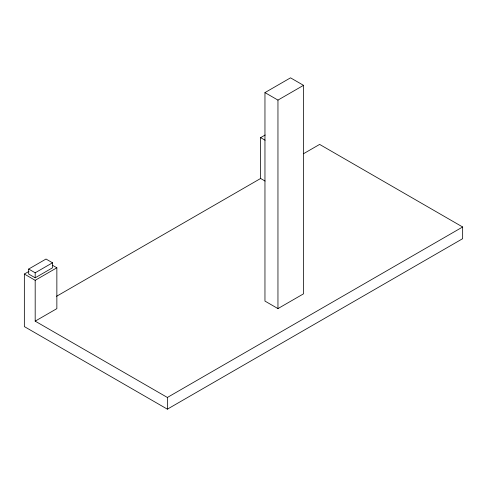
<?xml version="1.0" encoding="UTF-8"?>
<svg xmlns="http://www.w3.org/2000/svg" width="487" height="487" viewBox="0 0 487 487"><rect width="100%" height="100%" fill="white"/><g stroke="black" fill="none" stroke-linecap="round" stroke-linejoin="round"><path stroke-width="0.73" d="M28.946 271.393L24.35 274.047L24.35 326.594L167.37 409.165L462.65 238.691L462.65 226.985L319.63 144.414L303.444 153.758M28.684 269.043L28.684 274.047L35.186 277.803L52.523 267.795L52.523 262.791L46.021 259.035L28.684 269.043L35.186 272.799L52.523 262.791M35.186 321.146L35.186 280.305L56.857 267.795L56.857 308.636L35.186 321.146L167.37 397.465L462.65 226.985M35.186 277.803L35.186 272.799M167.37 409.165L167.37 397.465M56.553 296.297L260.624 178.479L260.624 137.638L265.172 135.009M264.958 92.597L264.958 301.088L277.955 308.594L303.529 293.831L303.529 85.341L290.526 77.835L264.958 92.597L277.955 100.103L303.529 85.341M277.955 308.594L277.955 100.103M260.624 137.638L265.086 140.213M260.624 178.479L265.086 181.054M52.395 265.22L56.857 267.795M24.35 274.047L35.186 280.305"/></g></svg>
